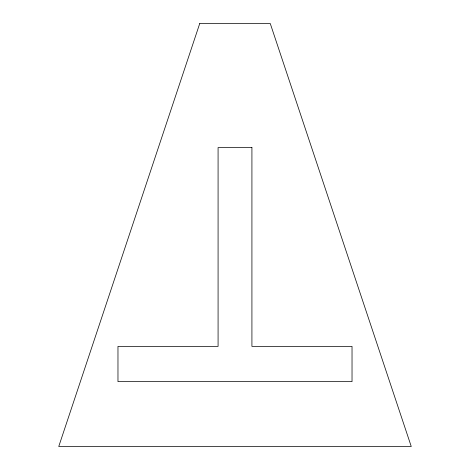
<?xml version="1.0" encoding="UTF-8"?>
<svg xmlns="http://www.w3.org/2000/svg" width="470" height="470" viewBox="0 0 470 470"><rect width="100%" height="100%" fill="white"/><g stroke="black" fill="none" stroke-linecap="round" stroke-linejoin="round"><path stroke-width="0.7" d="M199.75 23.5L58.75 446.5L411.25 446.5L270.25 23.5L199.75 23.5M251.92 147.58L218.08 147.58L218.08 346.39L117.97 346.39L117.97 381.64L352.03 381.64L352.03 346.39L251.92 346.39L251.92 147.58"/></g></svg>
